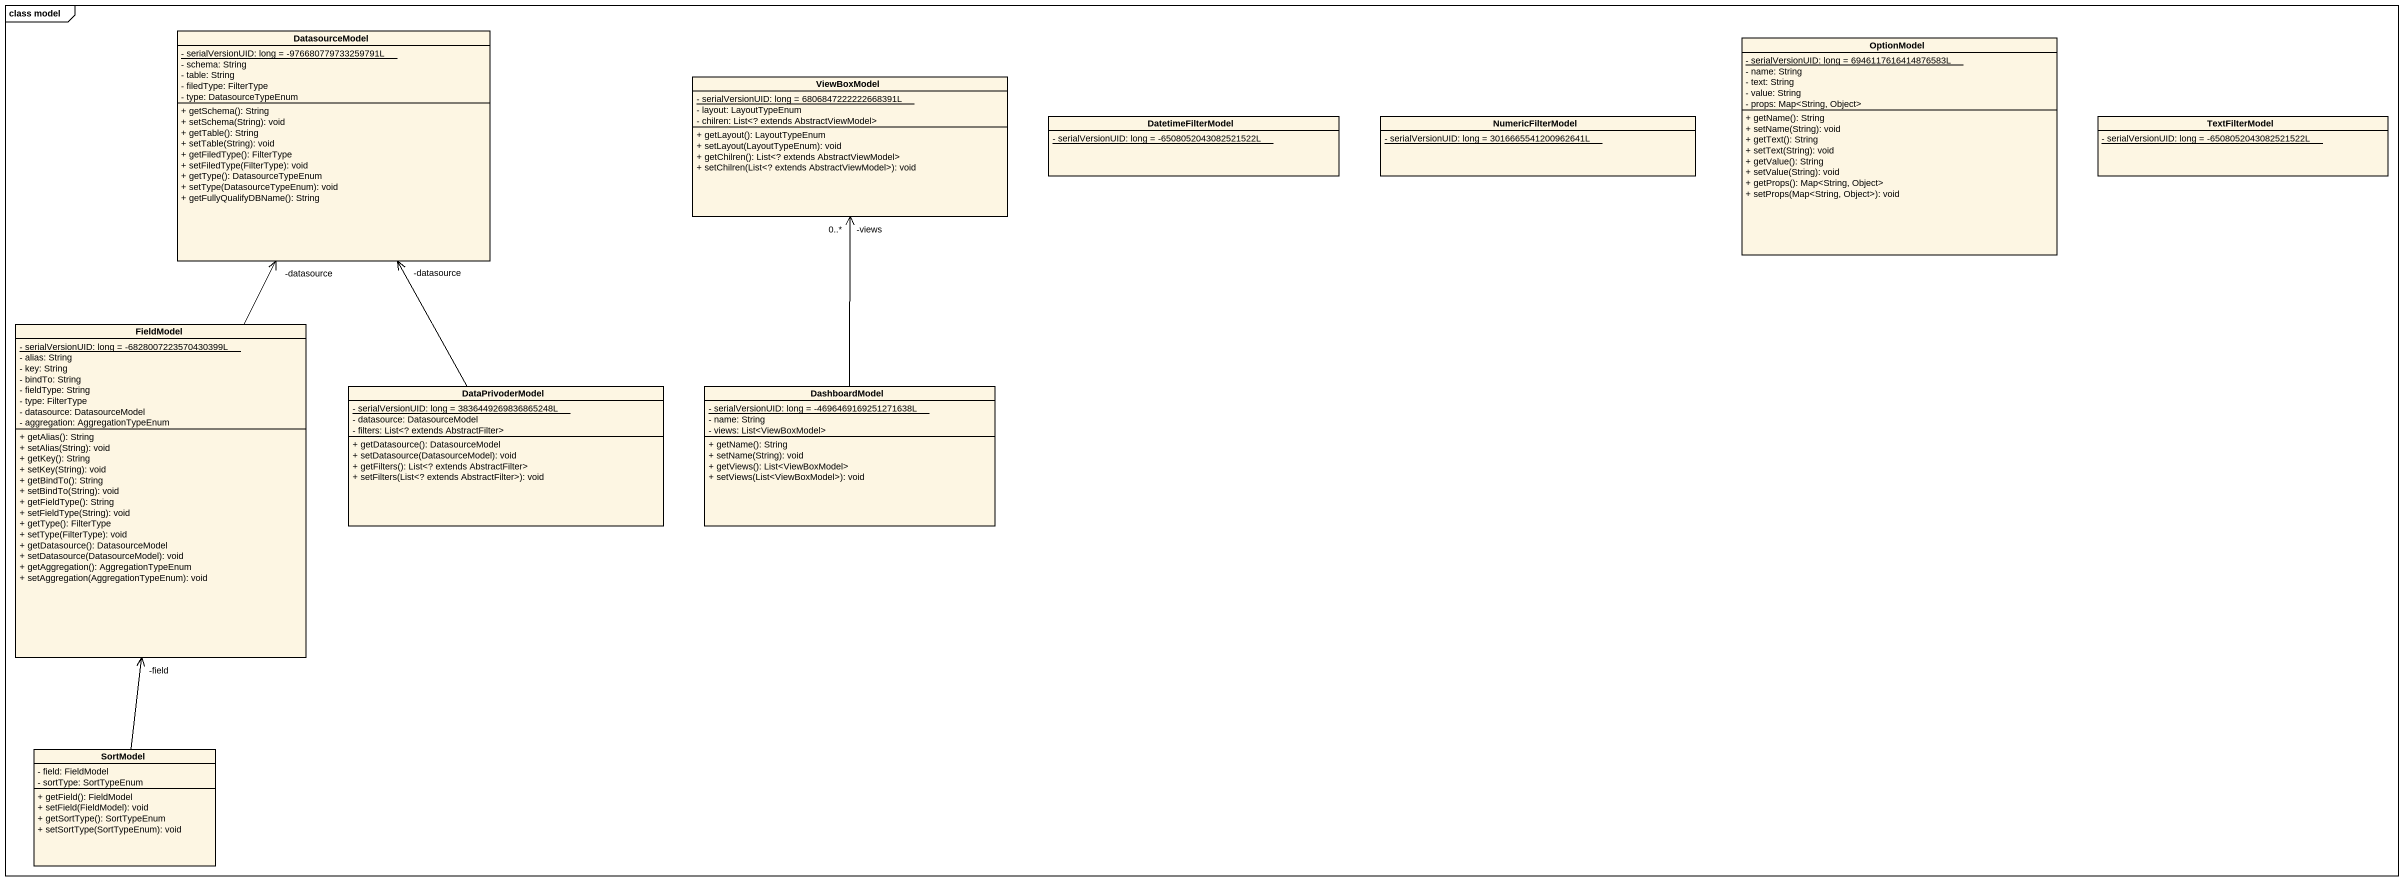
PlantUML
@startuml
mainframe class model
hide circle
hide empty members
skinparam classAttributeIconSize 0
class DatasourceModel {
  {static} - serialVersionUID: long = -976680779733259791L
  - schema: String
  - table: String
  - filedType: FilterType
  - type: DatasourceTypeEnum
  + getSchema(): String
  + setSchema(String): void
  + getTable(): String
  + setTable(String): void
  + getFiledType(): FilterType
  + setFiledType(FilterType): void
  + getType(): DatasourceTypeEnum
  + setType(DatasourceTypeEnum): void
  + getFullyQualifyDBName(): String
}
class OptionModel {
  {static} - serialVersionUID: long = 6946117616414876583L
  - name: String
  - text: String
  - value: String
  - props: Map<String, Object>
  + getName(): String
  + setName(String): void
  + getText(): String
  + setText(String): void
  + getValue(): String
  + setValue(String): void
  + getProps(): Map<String, Object>
  + setProps(Map<String, Object>): void
}
class ViewBoxModel {
  {static} - serialVersionUID: long = 6806847222222668391L
  - layout: LayoutTypeEnum
  - chilren: List<? extends AbstractViewModel>
  + getLayout(): LayoutTypeEnum
  + setLayout(LayoutTypeEnum): void
  + getChilren(): List<? extends AbstractViewModel>
  + setChilren(List<? extends AbstractViewModel>): void
}
class DatetimeFilterModel {
  {static} - serialVersionUID: long = -6508052043082521522L
}
class NumericFilterModel {
  {static} - serialVersionUID: long = 3016665541200962641L
}
class TextFilterModel {
  {static} - serialVersionUID: long = -6508052043082521522L
}
class FieldModel {
  {static} - serialVersionUID: long = -6828007223570430399L
  - alias: String
  - key: String
  - bindTo: String
  - fieldType: String
  - type: FilterType
  - datasource: DatasourceModel
  - aggregation: AggregationTypeEnum
  + getAlias(): String
  + setAlias(String): void
  + getKey(): String
  + setKey(String): void
  + getBindTo(): String
  + setBindTo(String): void
  + getFieldType(): String
  + setFieldType(String): void
  + getType(): FilterType
  + setType(FilterType): void
  + getDatasource(): DatasourceModel
  + setDatasource(DatasourceModel): void
  + getAggregation(): AggregationTypeEnum
  + setAggregation(AggregationTypeEnum): void
}
class DataPrivoderModel {
  {static} - serialVersionUID: long = 3836449269836865248L
  - datasource: DatasourceModel
  - filters: List<? extends AbstractFilter>
  + getDatasource(): DatasourceModel
  + setDatasource(DatasourceModel): void
  + getFilters(): List<? extends AbstractFilter>
  + setFilters(List<? extends AbstractFilter>): void
}
class DashboardModel {
  {static} - serialVersionUID: long = -4696469169251271638L
  - name: String
  - views: List<ViewBoxModel>
  + getName(): String
  + setName(String): void
  + getViews(): List<ViewBoxModel>
  + setViews(List<ViewBoxModel>): void
}
class SortModel {
  - field: FieldModel
  - sortType: SortTypeEnum
  + getField(): FieldModel
  + setField(FieldModel): void
  + getSortType(): SortTypeEnum
  + setSortType(SortTypeEnum): void
}
FieldModel -up-> "-datasource" DatasourceModel
DataPrivoderModel -up-> "-datasource" DatasourceModel
DashboardModel -up-> "-views\n0..*" ViewBoxModel
SortModel -up-> "-field" FieldModel
@enduml
